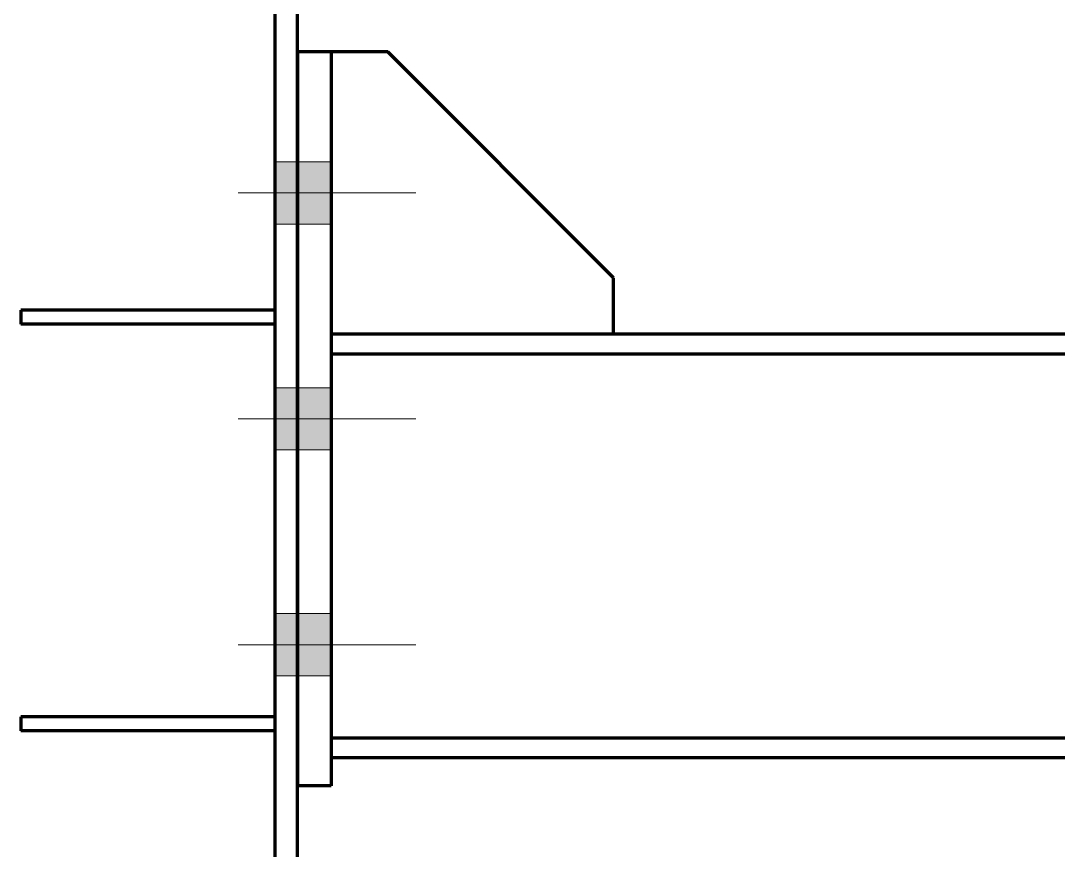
# Model space of a CAD drawing. Header units: inches. Extents: x 2 to 32666, y -5537 to 22.
# Drawn here: x 19195.1 to 19287, y -3991.1 to -3917.6 of the extents above; entities that cross this region are included whole.
import ezdxf

# ---------------------------------------------------------------- set-up
doc = ezdxf.new("R2010")
doc.units = ezdxf.units.IN
doc.header["$MEASUREMENT"] = 0
doc.linetypes.add('CENTER', pattern=[2, 1.25, -0.25, 0.25, -0.25])
doc.layers.add('2', color=2, linetype='Continuous')
doc.layers.add('Tim truc', color=8, linetype='Continuous')

msp = doc.modelspace()

# ---------------------------------------------------------------- hatches: boundary and pattern name
at = {"layer": '2'}
for points in [[(19219.579, -3935.6199), (19217.579, -3935.6199), (19217.579, -3930.1199), (19219.579, -3930.1199)], [(19222.579, -3935.6199), (19219.579, -3935.6199), (19219.579, -3930.1199), (19222.579, -3930.1199)], [(19219.579, -3955.6199), (19217.579, -3955.6199), (19217.579, -3950.1199), (19219.579, -3950.1199)], [(19222.579, -3955.6199), (19219.579, -3955.6199), (19219.579, -3950.1199), (19222.579, -3950.1199)], [(19219.579, -3975.6199), (19217.579, -3975.6199), (19217.579, -3970.1199), (19219.579, -3970.1199)], [(19222.579, -3975.6199), (19219.579, -3975.6199), (19219.579, -3970.1199), (19222.579, -3970.1199)]]:
    msp.add_hatch(color=256, dxfattribs=at).paths.add_polyline_path(points, flags=17)

# ---------------------------------------------------------------- linework, layer by layer
at = {"layer": '2', "lineweight": 100}
for p, q in [((19217.5791, -3874.1821), (19217.579, -4026.9884)), ((19219.579, -4026.9884), (19219.5791, -3874.1821)), ((19219.5791, -3920.3699), (19219.579, -3985.3699)), ((19222.5791, -3920.3699), (19219.5791, -3920.3699)), ((19227.5774, -3920.3699), (19222.5774, -3920.3699)), ((19222.5791, -3920.3699), (19222.579, -3985.3699)), ((19247.577, -3940.3703), (19227.5774, -3920.3699)), ((19247.577, -3945.3699), (19247.577, -3940.3703)), ((19217.579, -3943.2462), (19195.079, -3943.2462)), ((19195.079, -3943.2462), (19195.079, -3944.4962)), ((19217.579, -3943.2462), (19217.579, -3944.4962)), ((19217.579, -3944.4962), (19195.079, -3944.4962)), ((19349.5689, -3945.3699), (19222.579, -3945.3699)), ((19222.579, -3947.1199), (19349.5689, -3947.1199)), ((19217.579, -3979.2462), (19195.079, -3979.2462)), ((19195.079, -3979.2462), (19195.079, -3980.4962)), ((19217.579, -3979.2462), (19217.579, -3980.4962)), ((19217.579, -3980.4962), (19195.079, -3980.4962)), ((19222.579, -3981.1199), (19349.5689, -3981.1199)), ((19222.579, -3982.8699), (19349.5689, -3982.8699)), ((19222.579, -3985.3699), (19219.579, -3985.3699))]:
    msp.add_line(p, q, dxfattribs=at)
at = {"layer": '2', "lineweight": 0}
for p, q in [((19217.579, -3930.1199), (19219.579, -3930.1199)), ((19217.579, -3930.1199), (19219.579, -3930.1199)), ((19219.579, -3930.1199), (19222.579, -3930.1199)), ((19219.579, -3930.1199), (19222.579, -3930.1199)), ((19214.329, -3932.8699), (19230.079, -3932.8699)), ((19214.329, -3932.8699), (19230.079, -3932.8699)), ((19217.579, -3935.6199), (19219.579, -3935.6199)), ((19217.579, -3935.6199), (19219.579, -3935.6199)), ((19219.579, -3935.6199), (19222.579, -3935.6199)), ((19219.579, -3935.6199), (19222.579, -3935.6199)), ((19217.579, -3950.1199), (19219.579, -3950.1199)), ((19217.579, -3950.1199), (19219.579, -3950.1199)), ((19219.579, -3950.1199), (19222.579, -3950.1199)), ((19219.579, -3950.1199), (19222.579, -3950.1199)), ((19214.329, -3952.8699), (19230.079, -3952.8699)), ((19214.329, -3952.8699), (19230.079, -3952.8699)), ((19217.579, -3955.6199), (19219.579, -3955.6199)), ((19217.579, -3955.6199), (19219.579, -3955.6199)), ((19219.579, -3955.6199), (19222.579, -3955.6199)), ((19219.579, -3955.6199), (19222.579, -3955.6199)), ((19217.579, -3970.1199), (19219.579, -3970.1199)), ((19217.579, -3970.1199), (19219.579, -3970.1199)), ((19219.579, -3970.1199), (19222.579, -3970.1199)), ((19219.579, -3970.1199), (19222.579, -3970.1199)), ((19214.329, -3972.8699), (19230.079, -3972.8699)), ((19214.329, -3972.8699), (19230.079, -3972.8699)), ((19217.579, -3975.6199), (19219.579, -3975.6199)), ((19217.579, -3975.6199), (19219.579, -3975.6199)), ((19219.579, -3975.6199), (19222.579, -3975.6199)), ((19219.579, -3975.6199), (19222.579, -3975.6199))]:
    msp.add_line(p, q, dxfattribs=at)
at = {"layer": 'Tim truc', "linetype": 'CENTER'}
msp.add_line((19219.5791, -3715.3349), (19219.5791, -4066.9148), dxfattribs=at)

doc.saveas('drawing.dxf')
